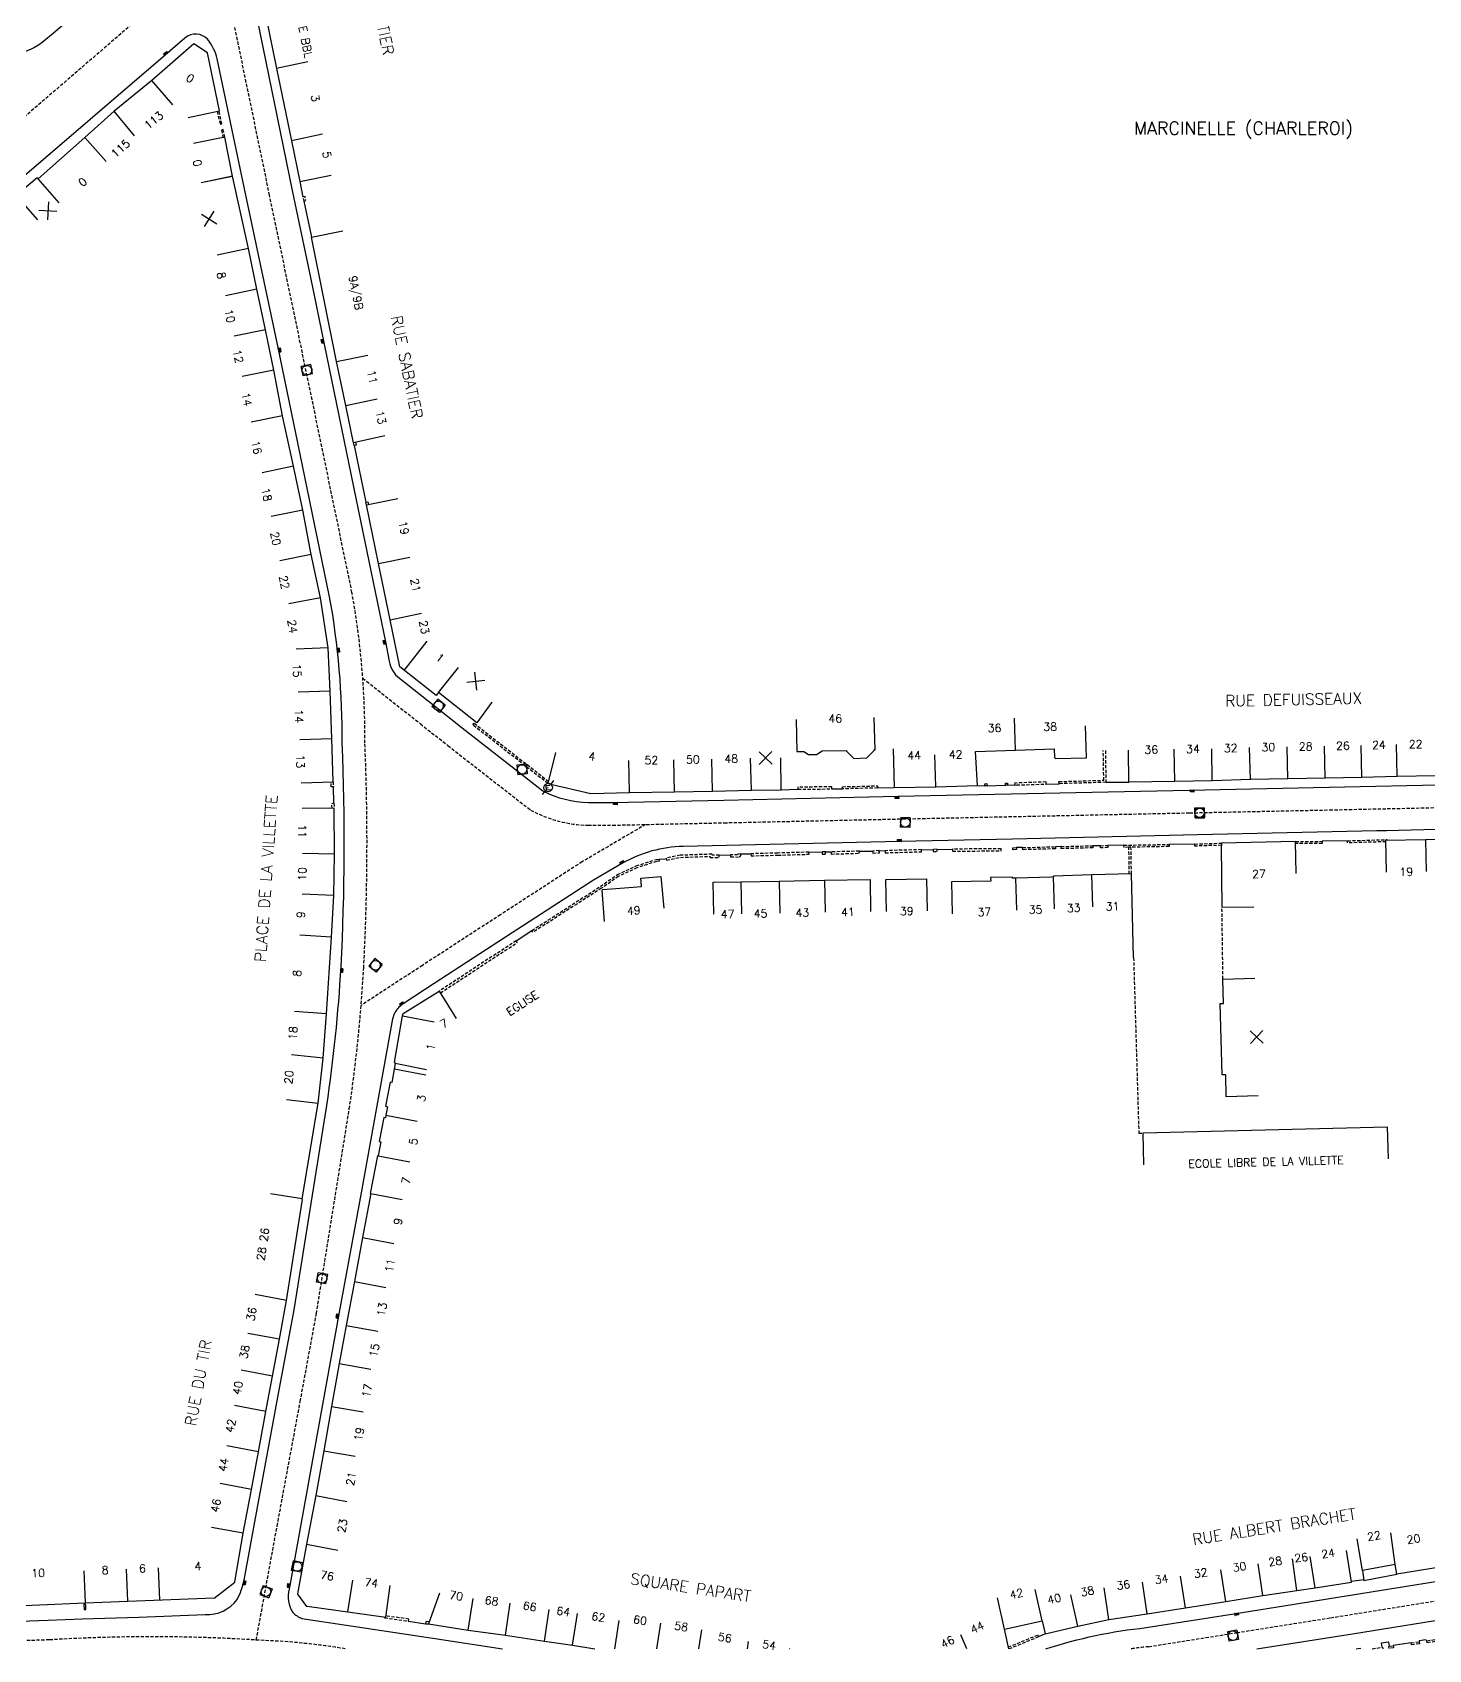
# Model space of a CAD drawing. Header units: millimetres. Extents: x 154000 to 155001, y 121000 to 122000.
# Drawn here: x 154280.4 to 154498.4, y 120999.9 to 121252.5 of the extents above; entities that cross this region are included whole.
import ezdxf
from ezdxf.enums import TextEntityAlignment as Align

# ---------------------------------------------------------------- set-up
doc = ezdxf.new("R2010")
doc.units = ezdxf.units.MM
doc.linetypes.add('DASHED', pattern=[0.75, 0.5, -0.25])
doc.layers.get('0').update_dxf_attribs({"linetype": 'CONTINUOUS'})
for name, color, linetype in [('W0001', 6, 'DASHED'), ('W0008', 7, 'CONTINUOUS'), ('W0100', 7, 'CONTINUOUS'), ('W0112', 1, 'DASHED'), ('W0334', 7, 'CONTINUOUS'), ('W0400', 7, 'CONTINUOUS'), ('W0420', 7, 'CONTINUOUS'), ('W0471', 7, 'CONTINUOUS'), ('W0980', 7, 'CONTINUOUS'), ('W0984', 7, 'CONTINUOUS'), ('W0989', 7, 'CONTINUOUS'), ('W0991', 7, 'CONTINUOUS'), ('W1102', 7, 'CONTINUOUS')]:
    doc.layers.add(name, color=color, linetype=linetype)
doc.styles.get("Standard").update_dxf_attribs({"font": 'romans.shx', "width": 0.85})

# ---------------------------------------------------------------- blocks, each defined once
blk = doc.blocks.new('t991o')
at = {"color": 0, "linetype": 'Continuous'}
for p, q in [((-1, 1), (1, -1)), ((-1, -1), (1, 1))]:
    blk.add_line(p, q, dxfattribs=at)
blk = doc.blocks.new('T420')
for p, q in [((0.75, 0.75), (-0.75, 0.75)), ((-0.75, 0.75), (-0.75, -0.75)), ((0.75, 0.75), (0.75, -0.75)), ((0.75, -0.75), (-0.75, -0.75))]:
    blk.add_line(p, q)
blk.add_ellipse((0, 0), major_axis=(-0.53, 0.53), ratio=1, start_param=3.926991, end_param=10.210176)
blk = doc.blocks.new('T400')
for p, q in [((-0.15, 0.3), (0.15, 0.3)), ((-0.15, -0.25), (-0.15, 0.3)), ((-0.15, 0.15), (0.15, 0.15)), ((-0.15, 0), (0.15, 0)), ((0.15, 0.3), (0.15, -0.25)), ((-0.15, -0.15), (0.15, -0.15)), ((-0.15, -0.25), (-0.15, -0.3)), ((-0.15, -0.3), (0.15, -0.3)), ((0.15, -0.3), (0.15, -0.25))]:
    blk.add_line(p, q)
blk = doc.blocks.new('T471')
for p, q in [((-0.333334, 0.333334), (-0.333334, -0.333334)), ((-0.333334, 0.333334), (0.333334, 0.333334)), ((-0.333334, 0), (0, 0)), ((0.500001, 0.500001), (1.000002, 1.000002)), ((-0.500001, -0.500001), (-1.000002, -1.000002)), ((-0.333334, -0.333334), (0.333334, -0.333334))]:
    blk.add_line(p, q)
blk.add_ellipse((0, 0), major_axis=(0.471405, 0.471405), ratio=1, start_param=5.4977871438, end_param=11.780972451)

msp = doc.modelspace()

# ---------------------------------------------------------------- linework, layer by layer
at = {"layer": 'W0001', "flags": 128}
msp.add_lwpolyline([(154517.42, 121522.99), (154527.2, 121518.44), (154536.85, 121513.56, -0.190432), (154540.36, 121509.8, -0.022184), (154541.4, 121505.49, -0.081433), (154542.01, 121485.98, -0.16842), (154517.92, 121445.45), (154424.29, 121364.51), (154193.3, 121165.28), (154006.71, 121004.48)], format="xyb", dxfattribs=at)
msp.add_lwpolyline([(154317.4, 121227.07), (154309.46, 121265.46)], dxfattribs=at)
at = {"layer": 'W0001'}
for points in [[(154315.32, 121001.37), (154318.58, 121019.18), (154322.19, 121038.65), (154324.72, 121052.38), (154329.85, 121084.34, 0.023076), (154332.1, 121106.36, 0.023745), (154332.29, 121141.51, 0.04614), (154330.27, 121165.01), (154326.02, 121185.58), (154322.2, 121204), (154317.4, 121227.07)], [(154331.96, 121151.61), (154340.95, 121144.51), (154345.26, 121141.09), (154358.16, 121131.03, 0.120333), (154367.16, 121128.65), (154370.97, 121128.66), (154388.4, 121129.04), (154415.57, 121129.63), (154461.11, 121130.59), (154482.96, 121131.05), (154502.37, 121131.47), (154524.51, 121131.93), (154560.77, 121132.72, 0.252701)], [(154376.13, 121128.77), (154366.2, 121122.93), (154353.46, 121114.67), (154341.27, 121106.76), (154331.71, 121100.51, 0.138168)], [(154451.87, 121000, -0.010066), (154454.7, 121000.34), (154468.44, 121002.53), (154483.09, 121004.85), (154502.28, 121007.94), (154512.45, 121009.59), (154526.32, 121011.8), (154539.5, 121013.89), (154554.7, 121016.37, 0.082521), (154561.09, 121018.1, 0.208341), (154564.16, 121021.54), (154564.5, 121022.9), (154568.93, 121044.9)], [(154244.64, 121000, -0.001114), (154282.99, 121001.4, -0.032218), (154316.52, 121001.3, -0.033147), (154329.21, 121000)]]:
    msp.add_lwpolyline(points, format="xyb", dxfattribs=at)
at = {"layer": 'W0008'}
for points in [[(154516.22, 121520.22), (154535.72, 121511.16, -0.183317), (154537.85, 121508.93, -0.021463), (154538.8, 121504.98, -0.081433), (154539.37, 121486.33, -0.16791), (154527.79, 121463.2), (154506.75, 121445.07), (154481.23, 121422.96), (154461.8, 121406.09), (154439.83, 121387.12), (154283.61, 121252.35), (154282.48, 121251.37, -0.293317), (154271.75, 121249.91), (154266.72, 121252.05, 0.15441), (154256.88, 121251.61, -0.068412), (154253.72, 121250.92, -0.026093), (154251.95, 121250.88, -0.082742), (154250.7, 121251.05), (154230.25, 121257.36)], [(154498.43, 121419.36), (154489.4, 121411.56), (154478.3, 121401.95), (154465.83, 121391.13), (154451.61, 121378.84), (154427.94, 121358.44), (154412.72, 121345.27), (154404.85, 121338.45), (154404.11, 121337.81), (154387.93, 121323.85), (154374.14, 121311.92), (154341.6, 121283.91), (154316.94, 121262.7, 0.131773), (154315.14, 121258.83, 0.082377), (154315.43, 121254.79), (154320.93, 121227.8)], [(154313.86, 121226.35), (154309.24, 121248.36, 0.10824), (154307.74, 121251.39, 0.406586), (154304.19, 121251.62), (154301.1, 121248.95), (154277.31, 121228.53), (154263.54, 121216.6), (154234.87, 121191.93), (154208.36, 121169.12), (154197.85, 121160.03), (154175.22, 121140.46), (154165.97, 121132.44), (154154.99, 121123), (154142.11, 121111.88), (154119.32, 121091.99), (154108.29, 121082.64), (154106.1, 121080.55), (154102.24, 121077.39), (154081.97, 121060.01), (154070.8, 121050.43), (154070.1, 121049.7, 0.487467), (154071.02, 121045.01), (154088.49, 121039.92)], [(154264.06, 121003.78), (154282.81, 121004.48), (154288.15, 121004.68), (154297, 121004.96), (154307.36, 121005.35, 0.247235), (154312.32, 121007.7, 0.07447), (154313.43, 121010.75), (154315.09, 121019.82), (154318.7, 121039.3), (154321.22, 121052.98), (154326.34, 121084.88, 0.023049), (154328.56, 121106.55, 0.023801), (154328.74, 121141.45, 0.046223), (154326.78, 121164.34), (154322.55, 121184.86), (154318.72, 121203.28), (154313.86, 121226.35)], [(154320.93, 121227.8), (154323.8, 121214.2), (154325.95, 121203.82), (154331.28, 121177.7), (154335.53, 121157.3), (154336.1, 121154.27, 0.196975), (154337.67, 121151.63), (154343.15, 121147.29), (154347.46, 121143.88), (154360.1, 121134.02, 0.11541), (154367.19, 121132.2), (154370.93, 121132.21), (154388.32, 121132.59), (154415.5, 121133.18), (154461.04, 121134.14), (154482.88, 121134.6), (154502.3, 121135.02)], [(154501.51, 121128.03), (154491.85, 121127.8), (154490.3, 121127.79), (154462.3, 121127.15), (154433.43, 121126.49), (154415.84, 121126.09), (154381.99, 121125.35, 0.123643), (154372.54, 121122.74), (154367.98, 121120.05), (154355.3, 121111.83), (154343.12, 121103.93), (154338.41, 121100.86, 0.140345), (154336.97, 121099.41, 0.062925), (154336.62, 121098.42), (154331.7, 121071.24), (154328.28, 121052.6), (154320.46, 121009.33, 0.204899), (154321.03, 121005.68, 0.104405), (154322.46, 121004.74), (154330.11, 121003.61), (154342.91, 121001.65), (154353.78, 121000)], [(154438.65, 121000, -0.054482), (154454.32, 121003.31), (154467.97, 121005.49), (154482.62, 121007.81), (154501.8, 121010.9)]]:
    msp.add_lwpolyline(points, format="xyb", dxfattribs=at)
msp.add_lwpolyline([(154283.61, 121252.35), (154282.48, 121251.37)], dxfattribs=at)
at = {"layer": 'W0008', "flags": 128}
msp.add_lwpolyline([(154471.6, 121000), (154486.54, 121002.36), (154503.94, 121005.17), (154513.08, 121006.63), (154531.8, 121009.61), (154551.29, 121012.74, -0.043165), (154553.86, 121012.93, -0.159236), (154555.14, 121012.49, -0.252189), (154555.74, 121011.18, -0.052434), (154555.37, 121008.94), (154552.89, 121000)], format="xyb", dxfattribs=at)
at = {"layer": 'W0100'}
msp.add_lwpolyline([(154375.97, 121304.97), (154372.67, 121308.72), (154364.87, 121301.87), (154359.04, 121296.86), (154353.92, 121292.47), (154345.77, 121285.44), (154339.43, 121279.98), (154333.04, 121274.49), (154327.04, 121269.28), (154319.8, 121263.05, 0.266008), (154316.86, 121254.77), (154318.48, 121246.88), (154320.8, 121235.58), (154322.1, 121229.19)], format="xyb", dxfattribs=at)
for points in [[(154304.69, 121239.22), (154309.58, 121240.24), (154307.7, 121249.3), (154305.56, 121250.73), (154299, 121244.96), (154293.15, 121240.21), (154288.53, 121236.08), (154281.24, 121229.65), (154281.08, 121229.79), (154277.81, 121227.03), (154281.18, 121223.21)], [(154306.73, 121229.06), (154311.63, 121230.05), (154310.41, 121236.11), (154305.51, 121235.12)], [(154322.33, 121135.28), (154327.33, 121135.45), (154327.11, 121142.13), (154326.85, 121149.62), (154326.55, 121156.39), (154325.35, 121164.16), (154323.9, 121170.94), (154322.57, 121177.88), (154321.12, 121184.74), (154319.44, 121192.62), (154318.04, 121199.72), (154316.75, 121206.04), (154315.43, 121212.39), (154314.11, 121218.72), (154311.63, 121230.05)], [(154335.42, 121189.46), (154330.53, 121188.41), (154329.29, 121194.24), (154327.86, 121201.11), (154323.95, 121220.53), (154328.85, 121221.51)], [(154352.1, 121147.9), (154349.76, 121144.66), (154343.79, 121149.38), (154343.41, 121148.9), (154337.73, 121153.38), (154336.22, 121160.75), (154334.39, 121169.54), (154332.54, 121178.68), (154337.44, 121179.67)], [(154399.64, 121145.15), (154399.77, 121140.16), (154400.84, 121140.19), (154401.55, 121139.7), (154402.84, 121139.72), (154403.7, 121140.25), (154407.5, 121140.35), (154407.52, 121140.2), (154408.65, 121139.1), (154410.7, 121139.17), (154411.8, 121140.31), (154411.8, 121140.44), (154411.97, 121140.44), (154411.84, 121145.47)], [(154414.81, 121140.57), (154414.94, 121134.53), (154421.43, 121134.63), (154427.98, 121134.84), (154427.66, 121140.15), (154433.91, 121140.38), (154439.91, 121140.61), (154439.96, 121139.22), (154440.14, 121139.07), (154444.97, 121139.18), (154444.85, 121144.18)], [(154499.49, 121136.38), (154493.51, 121136.26), (154488, 121136.13), (154482.24, 121136.02), (154476.41, 121135.89), (154470.57, 121135.79), (154464.63, 121135.61), (154458.76, 121135.51), (154451.59, 121135.4), (154451.52, 121140.4)], [(154362.03, 121140.03), (154360.88, 121135.16), (154367.56, 121133.59), (154373.61, 121133.76), (154380.64, 121133.89), (154386.56, 121133.98), (154392.64, 121134.13), (154397.31, 121134.2), (154397.23, 121139.2)], [(154320.02, 121085.8), (154324.99, 121085.25), (154325.77, 121092.25), (154326.3, 121099.19), (154327.09, 121111.17), (154327.46, 121117.69), (154327.55, 121124.15), (154327.48, 121131.3), (154322.48, 121131.25)], [(154477.75, 121121.12), (154477.64, 121126.11), (154466.05, 121125.86), (154466.06, 121125.44), (154466.03, 121125.44), (154466.14, 121115.84), (154471.14, 121115.9)], [(154491.83, 121121.31), (154491.73, 121126.31), (154497.94, 121126.43), (154503.93, 121126.55), (154509.96, 121126.74), (154515.48, 121126.87), (154521.47, 121126.92), (154527.46, 121127.04), (154533.45, 121127.21), (154539.64, 121127.38), (154539.78, 121122.39)], [(154369.7, 121113.64), (154369.32, 121118.53), (154369.44, 121118.63), (154374.16, 121119), (154375.46, 121119.1), (154375.36, 121120.38), (154378.49, 121120.67), (154378.95, 121115.69)], [(154386.79, 121114.74), (154386.7, 121119.74), (154390.98, 121119.82), (154396.98, 121119.94), (154404.08, 121120.05), (154411.19, 121120.16), (154411.26, 121115.16)], [(154413.73, 121115.18), (154413.63, 121120.18), (154419.99, 121120.3), (154420.09, 121115.3)], [(154452.34, 121107.97), (154452, 121121.05), (154445.84, 121120.89), (154439.82, 121120.72), (154439.82, 121120.57), (154439.5, 121120.56), (154433.93, 121120.39), (154433.44, 121120.38), (154433.43, 121120.55), (154430.01, 121120.48), (154430.02, 121119.94), (154423.89, 121119.81), (154423.99, 121114.82)], [(154341.9, 121090.43), (154337, 121091.43), (154337.04, 121091.61), (154336.89, 121091.65), (154338.18, 121098.9), (154338.24, 121099.25), (154343.9, 121102.73), (154346.52, 121098.47)], [(154471.81, 121086.38), (154466.81, 121086.24), (154466.72, 121089.68), (154466.18, 121089.66), (154465.86, 121100.81), (154466.4, 121100.82), (154466.29, 121104.62), (154471.29, 121104.76)], [(154341.79, 121089.59), (154336.87, 121090.53), (154336.49, 121088.49), (154336.25, 121088.53), (154335.53, 121084.75), (154335.81, 121084.69), (154335.56, 121083.36), (154335.48, 121082.95), (154335.24, 121082.99), (154334.54, 121079.26), (154334.77, 121079.21), (154334.36, 121077.02), (154334.25, 121077.03), (154333.11, 121071.14), (154333.21, 121071.13), (154331.92, 121064.25), (154330.64, 121057.36), (154329.37, 121050.52), (154328.27, 121044.58), (154327.09, 121037.86), (154325.9, 121030.95), (154324.62, 121023.93), (154323.17, 121016.36), (154321.78, 121008.6), (154321.74, 121008.55), (154323.18, 121006.64), (154323.25, 121006.67), (154335.54, 121004.95), (154336.23, 121009.9)], [(154453.94, 121075.58), (154453.81, 121080.58), (154491.96, 121081.54), (154492.09, 121076.54)], [(154274.1, 121011.56), (154274.31, 121006.56), (154288.61, 121007.17), (154295.26, 121007.47), (154308.73, 121007.99), (154308.77, 121007.94), (154311.99, 121010.4), (154311.95, 121010.45), (154313.27, 121018.06), (154314.58, 121024.87), (154315.66, 121030.79), (154316.83, 121037.09), (154317.87, 121042.6), (154318.94, 121048.35), (154320.06, 121054.42), (154322.55, 121070.17), (154322.48, 121070.18), (154322.5, 121070.31), (154317.56, 121071.09)], [(154522.16, 121021.22), (154522.92, 121016.28), (154517.28, 121015.42), (154511.33, 121014.51), (154505.94, 121013.57), (154500.24, 121012.76), (154493.44, 121011.66), (154493.19, 121013.15), (154488.11, 121012.26), (154487.25, 121017.19)], [(154432.83, 121000), (154432.17, 121003.08), (154438.06, 121004.37), (154438.55, 121002.33), (154443.63, 121003.56), (154448.46, 121004.59), (154454.48, 121005.48), (154460.43, 121006.41), (154466.75, 121007.41), (154472.54, 121008.33), (154477.81, 121009.12), (154480.7, 121009.52), (154486.37, 121010.44), (154485.57, 121015.37)], [(154343.92, 121008.7), (154342.23, 121003.91), (154348.4, 121002.94), (154354.27, 121002.16), (154360.33, 121001.21), (154364.72, 121000.56), (154368.19, 121000)]]:
    msp.add_lwpolyline(points, dxfattribs=at)
at = {"layer": 'W0100', "flags": 128}
msp.add_lwpolyline([(154322.1, 121229.19), (154327, 121230.2)], dxfattribs=at)
at = {"layer": 'W0112'}
for p, q in [((154451.67, 121121.04), (154451.6, 121125.22)), ((154452, 121121.05), (154451.93, 121125.23))]:
    msp.add_line(p, q, dxfattribs=at)
for points in [[(154309.23, 121240.17), (154309.68, 121238.14), (154309.97, 121238.21), (154309.53, 121240.23)], [(154310.41, 121236.11), (154310.16, 121237.31), (154309.87, 121237.25), (154310.12, 121236.05)], [(154323.9, 121220.76), (154323.95, 121220.53)], [(154330.82, 121188.47), (154330.91, 121188.04), (154330.61, 121187.98), (154330.53, 121188.41)], [(154332.54, 121178.68), (154332.45, 121179.11), (154332.75, 121179.17), (154332.83, 121178.74)], [(154360.88, 121135.16), (154349.14, 121144.32), (154349.35, 121144.58), (154360.97, 121135.51)], [(154447.93, 121140.31), (154448.01, 121135.36), (154440.69, 121135.14), (154440.68, 121135.47), (154447.68, 121135.68), (154447.6, 121140.31)], [(154327.33, 121135.45), (154327.37, 121134.67), (154327.04, 121134.66), (154327, 121135.44)], [(154434.08, 121134.94), (154438.68, 121135.08), (154438.67, 121135.41), (154434.08, 121135.25), (154433.78, 121135.27), (154433.76, 121134.94), (154434.07, 121134.92)], [(154327.15, 121131.29), (154327.12, 121132.07), (154327.45, 121132.08), (154327.48, 121131.3)], [(154466.06, 121125.53), (154461.89, 121125.39), (154461.88, 121125.72), (154466.05, 121125.86)], [(154477.64, 121126.11), (154481.77, 121126.14), (154481.77, 121125.81), (154477.64, 121125.78)], [(154491.74, 121126.08), (154485.76, 121125.89), (154485.75, 121126.22), (154491.91, 121126.41), (154491.91, 121126.32)], [(154466.29, 121104.62), (154466.14, 121115.84)], [(154452.34, 121107.97), (154453.15, 121080.55), (154453.81, 121080.58)], [(154335.37, 121004.97), (154335.35, 121004.84), (154339.11, 121004.33), (154339.16, 121004.66), (154335.57, 121005.14)], [(154342.35, 121004.23), (154341.79, 121004.26), (154341.77, 121003.93), (154342.23, 121003.91)], [(154432.77, 121000.28), (154437.35, 121002.16), (154437.48, 121001.86), (154432.96, 121000)], [(154489.61, 121000), (154491.2, 121000.26), (154491.24, 121000)]]:
    msp.add_lwpolyline(points, dxfattribs=at)
at = {"layer": 'W0112', "flags": 128}
msp.add_lwpolyline([(154322.75, 121226.16), (154323.07, 121226.23), (154322.94, 121226.85), (154322.62, 121226.78)], close=True, dxfattribs=at)
at = {"layer": 'W0112'}
for points in [[(154432.35, 121134.91), (154432.34, 121135.24), (154432.67, 121135.24), (154432.67, 121134.91)], [(154399.91, 121134.6), (154399.92, 121134.27), (154405.19, 121134.33), (154405.19, 121134.66)], [(154406.89, 121134.34), (154406.88, 121134.67), (154412.35, 121134.81), (154412.35, 121134.48)], [(154429.45, 121134.82), (154429.12, 121134.81), (154429.11, 121135.14), (154429.43, 121135.15)], [(154434.05, 121125.17), (154434.07, 121124.84), (154433.5, 121124.8), (154433.48, 121125.13)], [(154440.12, 121125.3), (154440.13, 121124.97), (154435.02, 121124.83), (154435.01, 121125.16)], [(154445.98, 121125.45), (154445.99, 121125.12), (154441.03, 121124.99), (154441.02, 121125.32)], [(154448.32, 121125.48), (154448.33, 121125.15), (154447.16, 121125.13), (154447.15, 121125.46)], [(154457.88, 121125.65), (154457.88, 121125.32), (154451.55, 121125.22), (154450.84, 121125.19), (154450.83, 121125.52), (154451.54, 121125.55)], [(154358.54, 121111.93), (154358.36, 121112.2), (154369.06, 121119.09), (154371.73, 121120.96), (154374.66, 121122.31), (154377.76, 121123.31), (154378.23, 121123.36), (154378.27, 121123.03), (154377.83, 121122.99), (154374.78, 121122.01), (154371.9, 121120.67), (154369.25, 121118.82)], [(154379.34, 121123.53), (154379.4, 121123.21), (154381.56, 121123.63), (154386.19, 121123.79), (154386.2, 121123.63), (154387.63, 121123.64), (154387.63, 121123.97), (154386.5, 121123.97), (154386.49, 121124.13), (154381.52, 121123.96)], [(154389.41, 121124.04), (154389.4, 121123.71), (154390.82, 121123.68), (154390.83, 121123.84), (154391.01, 121123.85), (154391, 121124.18), (154390.51, 121124.16), (154390.5, 121124.02)], [(154392.58, 121124.2), (154392.59, 121123.87), (154396.78, 121123.98), (154401.65, 121124.12), (154401.64, 121124.45), (154396.77, 121124.31)], [(154403.69, 121124.49), (154403.69, 121124.16), (154404.2, 121124.16), (154404.2, 121124.49)], [(154405.11, 121124.49), (154405.11, 121124.16), (154409.51, 121124.27), (154409.5, 121124.6)], [(154411.6, 121124.62), (154411.62, 121124.29), (154412.64, 121124.36), (154412.62, 121124.69)], [(154413.54, 121124.68), (154413.55, 121124.35), (154419.2, 121124.51), (154419.19, 121124.84)], [(154421.05, 121124.9), (154421.03, 121124.57), (154421.64, 121124.54), (154421.65, 121124.87)], [(154424.08, 121124.92), (154424.08, 121124.59), (154431.64, 121124.66), (154431.64, 121124.99)], [(154343.9, 121102.73), (154344.08, 121102.46), (154356.08, 121110.33), (154355.9, 121110.6)], [(154500.9, 121001.67), (154500.95, 121001.34), (154498.19, 121000.95), (154498.14, 121001.27)], [(154492.88, 121000.5), (154492.93, 121000.17), (154492.25, 121000.07), (154492.2, 121000.4)], [(154496.92, 121001.11), (154496.97, 121000.79), (154495.72, 121000.62), (154495.68, 121000.95)]]:
    msp.add_lwpolyline(points, close=True, dxfattribs=at)
at = {"layer": 'W0334'}
for p, q in [((154448.01, 121135.36), (154451.59, 121135.4)), ((154322.5, 121070.31), (154324.99, 121085.25))]:
    msp.add_line(p, q, dxfattribs=at)
for points in [[(154322.1, 121229.19), (154322.62, 121226.78)], [(154322.75, 121226.16), (154323.9, 121220.76)], [(154330.61, 121187.98), (154332.45, 121179.11)], [(154327.45, 121132.08), (154327.37, 121134.67)], [(154397.31, 121134.2), (154399.92, 121134.27)], [(154405.19, 121134.33), (154406.89, 121134.34)], [(154412.35, 121134.48), (154414.94, 121134.53)], [(154427.98, 121134.84), (154429.12, 121134.81)], [(154429.45, 121134.82), (154432.35, 121134.91)], [(154432.67, 121134.91), (154433.76, 121134.94)], [(154438.68, 121135.08), (154440.69, 121135.14)], [(154435.01, 121125.16), (154434.05, 121125.17)], [(154441.02, 121125.32), (154440.12, 121125.3)], [(154447.15, 121125.46), (154445.98, 121125.45)], [(154450.83, 121125.52), (154448.32, 121125.48)], [(154461.88, 121125.72), (154457.88, 121125.65)], [(154485.75, 121126.22), (154481.77, 121126.14)], [(154378.23, 121123.36), (154379.24, 121123.38)], [(154387.63, 121123.97), (154389.41, 121124.04)], [(154391, 121124.18), (154392.58, 121124.2)], [(154401.64, 121124.45), (154403.69, 121124.49)], [(154404.2, 121124.49), (154405.11, 121124.49)], [(154409.5, 121124.6), (154411.6, 121124.62)], [(154412.62, 121124.69), (154413.54, 121124.68)], [(154419.19, 121124.84), (154421.03, 121124.83)], [(154421.65, 121124.87), (154424.08, 121124.92)], [(154355.9, 121110.6), (154358.36, 121112.2)], [(154337, 121091.43), (154336.87, 121090.53)], [(154488.11, 121012.26), (154488.28, 121010.67), (154493.44, 121011.66)], [(154488.26, 121010.79), (154486.35, 121010.54)], [(154339.11, 121004.33), (154341.77, 121003.93)], [(154438.55, 121002.33), (154437.48, 121001.86)], [(154498.14, 121001.27), (154497.96, 121001.43), (154496.93, 121001.26), (154496.92, 121001.11)], [(154487.1, 121000), (154487.73, 121000.11), (154487.74, 121000)], [(154492.29, 121000.41), (154492.19, 121001.06), (154490.99, 121000.87), (154491.1, 121000.25)], [(154495.68, 121000.95), (154492.88, 121000.5)]]:
    msp.add_lwpolyline(points, dxfattribs=at)
msp.add_lwpolyline([(154288.39, 121006.94), (154288.42, 121006.16), (154288.72, 121006.17), (154288.69, 121006.95)], close=True, dxfattribs=at)
at = {"layer": 'W1102'}
for p, q in [((154323.38, 121247.88), (154318.48, 121246.88)), ((154302.3, 121241.21), (154299, 121244.96)), ((154296.31, 121236.32), (154293.15, 121240.21)), ((154325.69, 121236.58), (154320.8, 121235.58)), ((154291.86, 121232.35), (154288.53, 121236.08)), ((154284.55, 121225.9), (154281.24, 121229.65)), ((154311.63, 121230.05), (154306.74, 121229.02)), ((154314.11, 121218.72), (154309.22, 121217.69)), ((154315.43, 121212.39), (154310.53, 121211.37)), ((154316.75, 121206.04), (154311.85, 121205.03)), ((154327.86, 121201.11), (154332.77, 121202.1)), ((154318.04, 121199.72), (154313.14, 121198.74)), ((154329.29, 121194.24), (154334.18, 121195.27)), ((154319.44, 121192.62), (154314.54, 121191.61)), ((154321.12, 121184.74), (154316.23, 121183.7)), ((154322.57, 121177.88), (154317.67, 121176.89)), ((154323.9, 121170.94), (154319, 121169.95)), ((154334.39, 121169.54), (154339.29, 121170.54)), ((154325.35, 121164.16), (154320.43, 121163.26)), ((154336.22, 121160.75), (154341.11, 121161.77)), ((154326.55, 121156.39), (154321.53, 121156.17)), ((154338.41, 121152.84), (154342.02, 121157.41)), ((154343.79, 121149.38), (154346.89, 121153.3)), ((154326.85, 121149.62), (154321.86, 121149.42)), ((154433.91, 121140.38), (154433.73, 121145.38)), ((154327.11, 121142.13), (154322.11, 121141.97)), ((154458.76, 121135.51), (154458.68, 121140.51)), ((154464.63, 121135.61), (154464.54, 121140.61)), ((154470.57, 121135.79), (154470.45, 121140.79)), ((154476.41, 121135.89), (154476.31, 121140.89)), ((154482.24, 121136.02), (154482.14, 121141.02)), ((154488, 121136.13), (154487.9, 121141.13)), ((154493.51, 121136.26), (154493.4, 121141.26)), ((154373.61, 121133.76), (154373.49, 121138.76)), ((154380.64, 121133.89), (154380.56, 121138.88)), ((154386.56, 121133.98), (154386.46, 121138.98)), ((154392.64, 121134.13), (154392.51, 121139.12)), ((154421.43, 121134.63), (154421.31, 121139.63)), ((154497.94, 121126.43), (154498.03, 121121.43)), ((154327.55, 121124.15), (154322.55, 121124.22)), ((154434.08, 121115.39), (154433.93, 121120.39)), ((154439.97, 121115.57), (154439.82, 121120.57)), ((154445.98, 121115.89), (154445.84, 121120.89)), ((154327.46, 121117.69), (154322.47, 121117.87)), ((154390.98, 121119.82), (154391.08, 121114.82)), ((154396.98, 121119.94), (154397.07, 121114.94)), ((154404.08, 121120.05), (154404.16, 121115.05)), ((154327.09, 121111.17), (154322.1, 121111.5)), ((154326.3, 121099.19), (154321.31, 121099.57)), ((154338.18, 121098.9), (154343.09, 121097.96)), ((154325.77, 121092.25), (154320.8, 121092.8)), ((154335.56, 121083.36), (154340.47, 121082.42)), ((154334.36, 121077.02), (154339.28, 121076.1)), ((154333.21, 121071.13), (154338.12, 121070.2)), ((154331.92, 121064.25), (154336.82, 121063.3)), ((154330.64, 121057.36), (154335.57, 121056.45)), ((154320.06, 121054.42), (154315.14, 121055.33)), ((154329.37, 121050.52), (154334.32, 121049.61)), ((154318.94, 121048.35), (154314.02, 121049.26)), ((154328.27, 121044.58), (154333.24, 121043.67)), ((154317.87, 121042.6), (154312.96, 121043.52)), ((154316.83, 121037.09), (154311.91, 121038.01)), ((154327.09, 121037.86), (154332.02, 121037)), ((154315.66, 121030.79), (154310.74, 121031.69)), ((154325.9, 121030.95), (154330.76, 121030.11)), ((154314.58, 121024.87), (154309.67, 121025.81)), ((154324.62, 121023.93), (154329.47, 121023.04)), ((154313.27, 121018.06), (154308.35, 121018.97)), ((154493.19, 121013.15), (154492.52, 121018.1)), ((154323.17, 121016.36), (154328.08, 121015.42)), ((154477.81, 121009.12), (154477.13, 121014.08)), ((154480.7, 121009.52), (154479.9, 121014.45)), ((154288.39, 121012.17), (154288.61, 121007.17)), ((154295.26, 121007.47), (154295.04, 121012.46)), ((154300.25, 121007.66), (154300.03, 121012.66)), ((154466.75, 121007.41), (154465.97, 121012.35)), ((154472.54, 121008.33), (154471.79, 121013.27)), ((154329.6, 121005.78), (154330.38, 121010.72)), ((154438.06, 121004.37), (154436.98, 121009.26)), ((154448.46, 121004.59), (154447.73, 121009.53)), ((154454.48, 121005.48), (154453.73, 121010.42)), ((154460.43, 121006.41), (154459.65, 121011.35)), ((154348.4, 121002.94), (154349.18, 121007.88)), ((154354.27, 121002.16), (154354.98, 121007.11)), ((154432.17, 121003.08), (154431.09, 121007.96)), ((154443.63, 121003.56), (154442.52, 121008.44)), ((154360.33, 121001.21), (154361.08, 121006.15)), ((154364.72, 121000.56), (154365.48, 121005.5)), ((154371.31, 121000), (154372.02, 121004.45)), ((154377.87, 121000), (154378.48, 121003.99)), ((154384.44, 121000), (154384.9, 121002.99)), ((154426.27, 121000), (154425.34, 121002.18)), ((154392.04, 121000), (154392.22, 121001.13)), ((154398.62, 121000), (154398.63, 121000.07))]:
    msp.add_line(p, q, dxfattribs=at)
at = {"layer": 'W1102', "flags": 128}
msp.add_lwpolyline([(154322.1, 121229.19), (154327, 121230.2)], dxfattribs=at)

# ---------------------------------------------------------------- block references
at = {"layer": 'W0400'}
for p, rotation in [((154301.15, 121249.2), 310.862642536957), ((154325.66, 121204.26), 11.7247800428244), ((154318.97, 121202.89), 11.62925553082147), ((154328.14, 121155.98), 182.8512288305464), ((154335.33, 121157.24), 11.78079983715542), ((154415.4, 121133), 91.2510940033155), ((154461.5, 121134), 90.84473020878488), ((154371.42, 121132.05), 90.07617564314782), ((154415.77, 121126.26), 91.25443018920404), ((154372.42, 121122.86), 120.4893488656727), ((154328.68, 121105.96), 175.303112096037), ((154338, 121100.76), 307.2982361099917), ((154328, 121052), 349.6212406629274), ((154313.49, 121010.28), 160.0457155577951), ((154320.37, 121009.89), 349.7472229398734), ((154468.4, 121005.41), 278.9839323331524)]:
    msp.add_blockref('T400', p, dxfattribs=dict(at, rotation=rotation))
at = {"layer": 'W0420'}
for p, rotation in [((154323.24, 121199.75), 281.6292555308215), ((154343.79, 121147.31), 321.6836909550224), ((154356.83, 121137.36), 5.30804038482869), ((154462.63, 121130.6), 0.8447302087848718), ((154462.66, 121130.56), 181.3092226853724), ((154416.68, 121129.09), 357.7122608849104), ((154333.94, 121106.77), 321.6805018598674), ((154325.61, 121057.87), 259.4807413799774), ((154321.72, 121012.85), 259.1534184665285), ((154316.83, 121008.94), 70.04571555779515), ((154467.85, 121002.06), 9.124975177911416)]:
    msp.add_blockref('T420', p, dxfattribs=dict(at, rotation=rotation))
at = {"layer": 'W0471', "rotation": 5.30804038482869}
msp.add_blockref('T471', (154360.9, 121134.55), dxfattribs=at)
at = {"layer": 'W0991'}
for p, rotation in [((154282.79, 121224.64), 311.4080862887608), ((154307.98, 121223.36), 12.32538817947588), ((154349.6, 121151.16), 51.680501859835), ((154394.87, 121139.16), 270.912277672222), ((154471.55, 121095.57), 1.630989150063185)]:
    msp.add_blockref('t991o', p, dxfattribs=dict(at, rotation=rotation))

# ---------------------------------------------------------------- texts
at = {"layer": 'W0980'}
msp.add_text('MARCINELLE (CHARLEROI)', height=2, dxfattribs=at).set_placement((154469.48, 121237.39), align=Align.MIDDLE)
at = {"layer": 'W0984'}
for s, rotation, p in [('AGENCE BBL', 281.5569, (154322.5, 121253.67)), ('EGLISE', 32.9637, (154356.9, 121100.85)), ('ECOLE LIBRE DE LA VILLETTE', 1.4406, (154473.01, 121076.06))]:
    msp.add_text(s, height=1.25, rotation=rotation, dxfattribs=at).set_placement(p, align=Align.MIDDLE)
at = {"layer": 'W0989'}
for s, rotation, p in [('RUE SABATIER', 281.6789, (154334.36, 121257.04)), ('RUE SABATIER', 281.721, (154338.85, 121200.22)), ('RUE DEFUISSEAUX', 1.203, (154477.34, 121148.29)), ('PLACE DE LA VILLETTE', 86.0143, (154316.84, 121120.34)), ('RUE DU TIR', 79.5403, (154306.27, 121041.55)), ('RUE ALBERT BRACHET', 9.0821, (154474.29, 121019.09)), ('SQUARE PAPART', 351.4149, (154383.15, 121009.5))]:
    msp.add_text(s, height=1.75, rotation=rotation, dxfattribs=at).set_placement(p, align=Align.MIDDLE)
at = {"layer": 'W0991'}
for s, rotation, p in [('0', 326.21, (154305.01, 121245.32)), ('3', 281.5844, (154324.54, 121242.23)), ('113', 39.0847, (154299.31, 121238.77)), ('115', 41.7768, (154294.12, 121234.37)), ('5', 281.5761, (154326.35, 121233.39)), ('0', 281.3805, (154306.12, 121232.09)), ('0', 41.4081, (154288.2, 121229.12)), ('8', 281.7402, (154309.87, 121214.53)), ('9A/9B', 281.3933, (154330.81, 121211.81)), ('10', 281.7998, (154311.19, 121208.2)), ('12', 281.5136, (154312.5, 121201.89)), ('11', 281.7263, (154333.47, 121198.68)), ('14', 281.1731, (154313.84, 121195.18)), ('13', 282.0132, (154334.8, 121192.36)), ('16', 282.007, (154315.39, 121187.66)), ('18', 281.9407, (154316.95, 121180.3)), ('19', 281.4379, (154338.37, 121175.1)), ('20', 280.8996, (154318.34, 121173.42)), ('22', 282.001, (154319.71, 121166.6)), ('21', 281.7382, (154340.2, 121166.15)), ('24', 278.8148, (154320.98, 121159.71)), ('23', 281.7382, (154341.56, 121159.59)), ('15', 272.8145, (154321.69, 121152.8)), ('1', 321.6805, (154344.01, 121154.79)), ('14', 271.9565, (154321.98, 121145.69)), ('46', 1.5097, (154405.74, 121145.31)), ('36', 1.376, (154430.61, 121143.84)), ('38', 1.376, (154439.31, 121144.05)), ('42', 1.2404, (154424.55, 121139.7)), ('36', 0.8447, (154455.1, 121140.45)), ('34', 1.0042, (154461.61, 121140.56)), ('32', 1.7481, (154467.5, 121140.7)), ('30', 1.0319, (154473.38, 121140.84)), ('28', 1.1917, (154479.22, 121140.95)), ('26', 1.178, (154485.02, 121141.07)), ('24', 1.3207, (154490.65, 121141.2)), ('22', 1.1416, (154496.39, 121141.32)), ('13', 271.8797, (154322.22, 121138.62)), ('4', 353.687, (154367.76, 121139.39)), ('52', 1.0254, (154377.03, 121138.82)), ('50', 0.8972, (154383.51, 121138.93)), ('48', 1.3915, (154389.49, 121139.05)), ('44', 1.2404, (154418.07, 121139.56)), ('11', 270.5664, (154322.51, 121127.73)), ('10', 89.2484, (154322.51, 121121.04)), ('27', 0.6998, (154471.92, 121121.04)), ('19', 1.0602, (154494.93, 121121.37)), ('9', 86.6989, (154322.28, 121114.68)), ('49', 4.4389, (154374.27, 121115.33)), ('47', 1.1335, (154388.94, 121114.78)), ('45', 1.0633, (154394.07, 121114.88)), ('43', 0.9005, (154400.61, 121114.99)), ('41', 0.9005, (154407.71, 121115.1)), ('39', 1.0775, (154416.91, 121115.24)), ('37', 3.2713, (154429.03, 121115.1)), ('35', 1.7418, (154437.02, 121115.48)), ('33', 3.0807, (154442.97, 121115.73)), ('31', 1.4986, (154449.06, 121115.98)), ('8', 86.2381, (154321.71, 121105.53)), ('7', 31.5608, (154344.65, 121097.7)), ('18', 85.6267, (154321.06, 121096.19)), ('1', 79.5827, (154342.56, 121094.02)), ('20', 83.6791, (154320.41, 121089.3)), ('3', 79.5827, (154341.13, 121086.01)), ('5', 79.3395, (154339.87, 121079.26)), ('7', 78.9349, (154338.7, 121073.15)), ('9', 79.3373, (154337.47, 121066.75)), ('28 26', 81.2702, (154316.35, 121063.21)), ('11', 79.6476, (154336.2, 121059.87)), ('36', 79.535, (154314.58, 121052.3)), ('13', 79.6476, (154334.95, 121053.03)), ('38', 79.4749, (154313.49, 121046.39)), ('15', 79.6476, (154333.78, 121046.64)), ('40', 79.296, (154312.43, 121040.76)), ('17', 79.6476, (154332.63, 121040.33)), ('42', 79.4738, (154311.33, 121034.85)), ('19', 79.6476, (154331.39, 121033.55)), ('44', 79.688, (154310.21, 121028.75)), ('21', 79.6476, (154330.12, 121026.58)), ('46', 79.1016, (154309.01, 121022.39)), ('23', 79.6476, (154328.77, 121019.23)), ('22', 9.8492, (154489.88, 121017.64)), ('20', 9.2321, (154496.06, 121017.15)), ('28', 8.5684, (154474.46, 121013.67)), ('26', 7.7513, (154478.51, 121014.26)), ('24', 9.2295, (154482.73, 121014.91)), ('10', 2.4466, (154281.25, 121011.86)), ('8', 2.5208, (154291.72, 121012.31)), ('6', 2.2383, (154297.54, 121012.56)), ('4', 2.2383, (154306.22, 121012.9)), ('76', 349.8603, (154326.39, 121011.43)), ('34', 8.9351, (154456.69, 121010.89)), ('32', 8.9949, (154462.81, 121011.85)), ('30', 8.9704, (154468.88, 121012.81)), ('74', 352.042, (154333.3, 121010.31)), ('70', 351.1075, (154346.55, 121008.29)), ('42', 12.3619, (154434.04, 121008.61)), ('38', 11.9084, (154445.12, 121008.99)), ('36', 8.4052, (154450.73, 121009.98)), ('68', 352.4736, (154352.08, 121007.49)), ('66', 351.0948, (154358.03, 121006.63)), ('64', 351.5437, (154363.28, 121005.83)), ('40', 13.6169, (154439.94, 121007.81)), ('62', 350.8533, (154368.75, 121004.97)), ('60', 351.1771, (154375.27, 121004.48)), ('58', 351.1771, (154381.69, 121003.49)), ('44', 24.6019, (154427.91, 121003.35)), ('56', 350.5932, (154388.51, 121001.75)), ('54', 350.5932, (154395.43, 121000.6)), ('46', 28.2476, (154423.28, 121001.07))]:
    msp.add_text(s, height=1.25, rotation=rotation, dxfattribs=at).set_placement(p, align=Align.MIDDLE)

doc.saveas('drawing.dxf')
